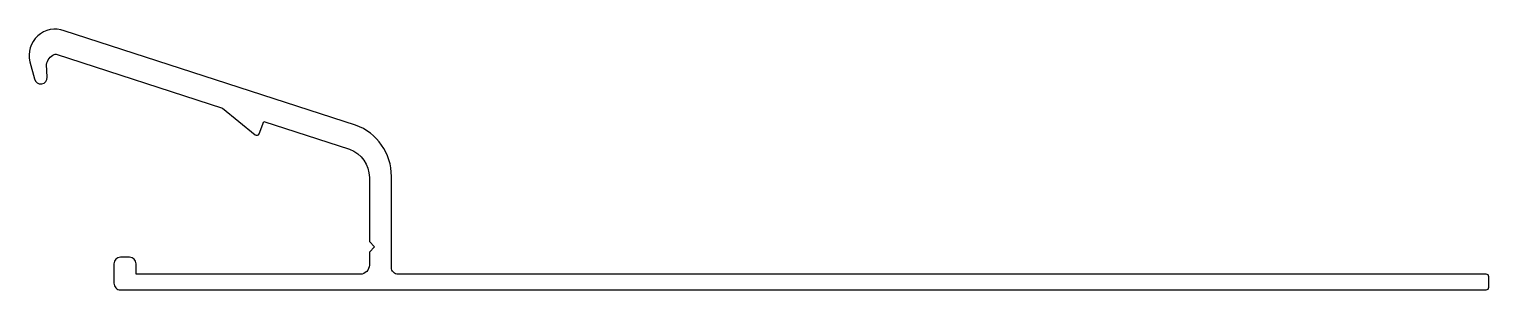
# Model space of a CAD drawing. Extents: x 87 to 199, y 222 to 242.
import ezdxf

# ---------------------------------------------------------------- set-up
doc = ezdxf.new("R2010")
doc.units = 0
doc.layers.get('0').update_dxf_attribs({"linetype": 'CONTINUOUS'})

msp = doc.modelspace()

# ---------------------------------------------------------------- linework, layer by layer
msp.add_lwpolyline([(111.12, 232.44, -0.314247), (112.63, 230.28), (112.63, 225.35), (113.03, 224.95), (112.63, 224.55), (112.63, 223.55, -0.414214), (111.93, 222.85), (94.73, 222.85), (94.73, 223.65, 0.414214), (94.23, 224.15), (93.53, 224.15, 0.414214), (93.03, 223.65), (93.03, 222.15, 0.414214), (93.53, 221.65), (198.33, 221.65, 0.414214), (198.53, 221.85), (198.53, 222.65, 0.414214), (198.33, 222.85), (114.83, 222.85, -0.414214), (114.33, 223.35), (114.33, 230.35, 0.314247), (111.58, 234.29), (89.22, 241.53, 0.604546), (86.59, 239.15), (86.93, 237.83, 0.910334), (87.92, 237.98), (87.86, 238.94, -0.238682), (88.45, 239.72, -0.193302), (88.6, 239.73), (101.37, 235.59), (103.87, 233.55, 0.515559), (104.18, 233.63), (104.53, 234.57), (111.11, 232.44)], format="xyb", close=True)

doc.saveas('drawing.dxf')
